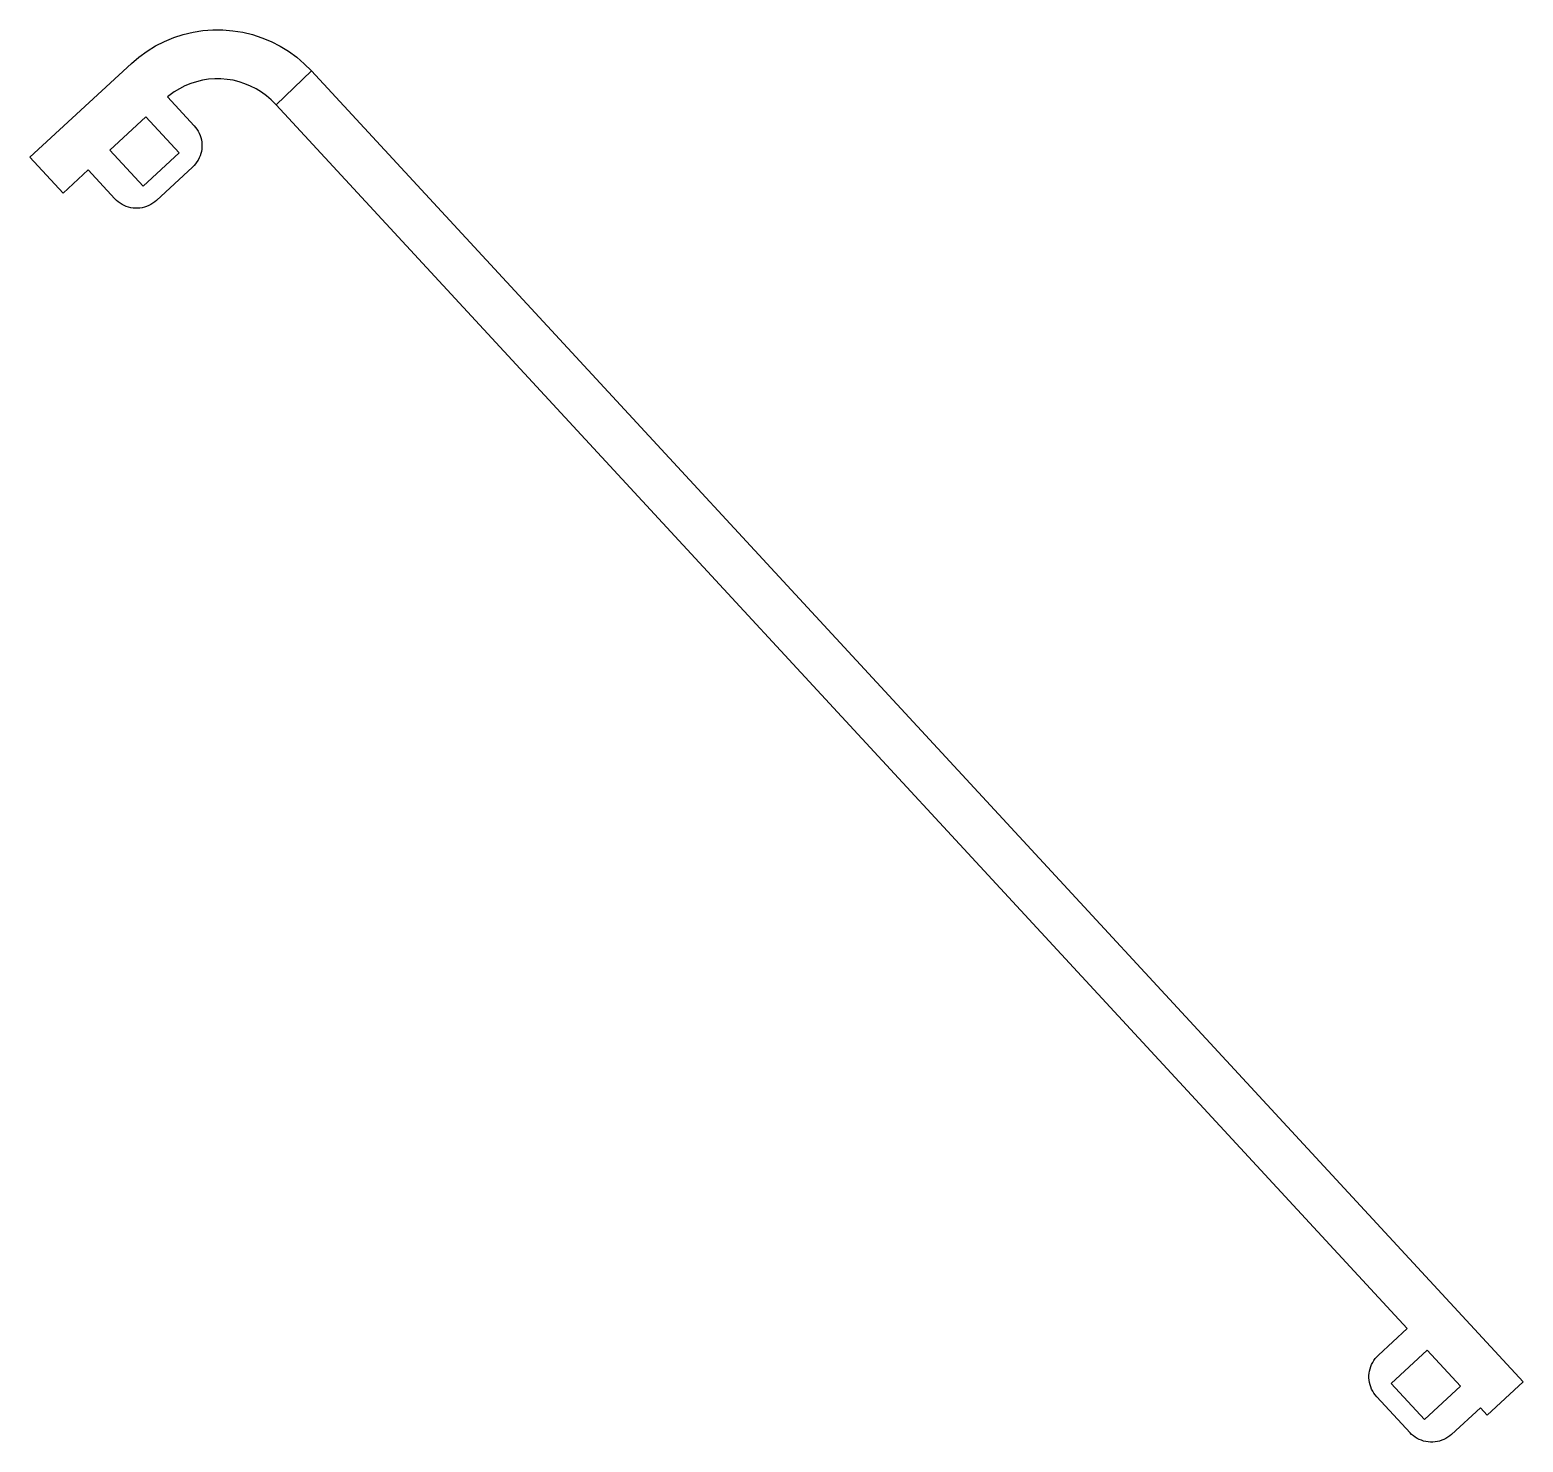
# Model space of a CAD drawing. Extents: x 5 to 767, y 5 to 725.
import ezdxf

# ---------------------------------------------------------------- set-up
doc = ezdxf.new("R2010")
doc.units = 0

msp = doc.modelspace()

# ---------------------------------------------------------------- linework, layer by layer
at = {"layer": 'Layer 1'}
for p, q in [((83.2672, 722.892), (88.2311, 724.079)), ((88.2311, 724.079), (93.2729, 724.872)), ((93.2729, 724.872), (98.3613, 725.268)), ((98.3613, 725.268), (103.465, 725.263)), ((103.465, 725.263), (108.553, 724.858)), ((108.553, 724.858), (113.593, 724.054)), ((113.593, 724.054), (118.554, 722.858)), ((64.7906, 714.396), (69.1448, 717.058)), ((69.1448, 717.058), (73.6945, 719.371)), ((73.6945, 719.371), (78.4117, 721.32)), ((78.4117, 721.32), (83.2672, 722.892)), ((118.554, 722.858), (123.407, 721.276)), ((123.407, 721.276), (128.12, 719.319)), ((128.12, 719.319), (132.666, 716.997)), ((132.666, 716.997), (137.015, 714.326)), ((56.7744, 708.089), (60.6585, 711.4)), ((60.6585, 711.4), (64.7906, 714.396)), ((137.015, 714.326), (141.141, 711.322)), ((141.141, 711.322), (145.018, 708.004)), ((5, 660.322), (56.7744, 708.089)), ((130.595, 687.072), (148.624, 704.392)), ((145.018, 708.004), (148.624, 704.392)), ((148.624, 704.392), (766.803, 35.7749)), ((78.6597, 693.596), (75.2384, 691.109)), ((81.3393, 695.234), (78.6597, 693.596)), ((84.1393, 696.658), (81.3393, 695.234)), ((87.0418, 697.857), (84.1393, 696.658)), ((90.0299, 698.824), (87.0418, 697.857)), ((93.0848, 699.555), (90.0299, 698.824)), ((96.1872, 700.043), (93.0848, 699.555)), ((99.3187, 700.286), (96.1872, 700.043)), ((102.459, 700.283), (99.3187, 700.286)), ((105.59, 700.034), (102.459, 700.283)), ((108.692, 699.54), (105.59, 700.034)), ((111.745, 698.803), (108.692, 699.54)), ((114.731, 697.83), (111.745, 698.803)), ((117.632, 696.625), (114.731, 697.83)), ((120.429, 695.197), (117.632, 696.625)), ((123.105, 693.553), (120.429, 695.197)), ((125.645, 691.704), (123.105, 693.553)), ((75.2384, 691.109), (88.7998, 676.409)), ((128.03, 689.663), (125.645, 691.704)), ((130.595, 687.072), (128.03, 689.663)), ((707.644, 62.936), (130.595, 687.072)), ((64.2136, 680.937), (45.8399, 663.986)), ((81.1658, 662.563), (64.2136, 680.937)), ((88.7998, 676.409), (89.5639, 675.512)), ((89.5639, 675.512), (90.2551, 674.559)), ((90.2551, 674.559), (90.8695, 673.554)), ((90.8695, 673.554), (91.4032, 672.504)), ((91.4032, 672.504), (91.8528, 671.415)), ((91.8528, 671.415), (92.2157, 670.295)), ((45.8399, 663.986), (62.7919, 645.611)), ((92.4837, 663.297), (92.2076, 662.152)), ((92.2157, 670.295), (92.4895, 669.149)), ((92.669, 664.46), (92.4837, 663.297)), ((92.4895, 669.149), (92.6726, 667.986)), ((92.7626, 665.634), (92.669, 664.46)), ((92.6726, 667.986), (92.7639, 666.812)), ((92.7639, 666.812), (92.7626, 665.634)), ((21.9523, 641.948), (5, 660.322)), ((62.7919, 645.611), (81.1658, 662.563)), ((87.9462, 655.213), (69.5722, 638.261)), ((88.7798, 656.045), (87.9462, 655.213)), ((89.5456, 656.939), (88.7798, 656.045)), ((90.2388, 657.892), (89.5456, 656.939)), ((90.8551, 658.895), (90.2388, 657.892)), ((91.3908, 659.944), (90.8551, 658.895)), ((91.8426, 661.032), (91.3908, 659.944)), ((92.2076, 662.152), (91.8426, 661.032)), ((34.8145, 653.814), (21.9523, 641.948)), ((48.3763, 639.114), (34.8145, 653.814)), ((49.2083, 638.28), (48.3763, 639.114)), ((50.1031, 637.515), (49.2083, 638.28)), ((51.0553, 636.821), (50.1031, 637.515)), ((52.059, 636.205), (51.0553, 636.821)), ((53.1079, 635.669), (52.059, 636.205)), ((54.1956, 635.217), (53.1079, 635.669)), ((55.3153, 634.852), (54.1956, 635.217)), ((56.4603, 634.576), (55.3153, 634.852)), ((57.6235, 634.391), (56.4603, 634.576)), ((58.7975, 634.297), (57.6235, 634.391)), ((59.9753, 634.296), (58.7975, 634.297)), ((61.1495, 634.388), (59.9753, 634.296)), ((62.313, 634.571), (61.1495, 634.388)), ((63.4585, 634.845), (62.313, 634.571)), ((64.579, 635.207), (63.4585, 634.845)), ((65.6676, 635.657), (64.579, 635.207)), ((66.7175, 636.191), (65.6676, 635.657)), ((67.7224, 636.805), (66.7175, 636.191)), ((68.6759, 637.497), (67.7224, 636.805)), ((69.5722, 638.261), (68.6759, 637.497)), ((692.958, 49.3586), (707.644, 62.936)), ((690.053, 45.6727), (690.669, 46.6771)), ((690.669, 46.6771), (691.361, 47.63)), ((691.361, 47.63), (692.126, 48.5258)), ((692.126, 48.5258), (692.958, 49.3586)), ((717.827, 51.9215), (699.471, 34.9498)), ((734.798, 33.5658), (717.827, 51.9215)), ((688.153, 38.9324), (688.245, 40.1066)), ((688.153, 37.7544), (688.153, 38.9324)), ((688.245, 40.1066), (688.429, 41.2696)), ((688.429, 41.2696), (688.704, 42.415)), ((688.704, 42.415), (689.068, 43.5352)), ((689.068, 43.5352), (689.519, 44.6234)), ((689.519, 44.6234), (690.053, 45.6727)), ((688.246, 36.5803), (688.153, 37.7544)), ((688.43, 35.4172), (688.246, 36.5803)), ((688.705, 34.272), (688.43, 35.4172)), ((689.069, 33.152), (688.705, 34.272)), ((689.52, 32.0635), (689.069, 33.152)), ((690.055, 31.0141), (689.52, 32.0635)), ((690.67, 30.0105), (690.055, 31.0141)), ((699.471, 34.9498), (716.442, 16.5941)), ((716.442, 16.5941), (734.798, 33.5658)), ((766.803, 35.7749), (748.468, 18.781)), ((691.362, 29.0574), (690.67, 30.0105)), ((692.128, 28.1618), (691.362, 29.0574)), ((709.099, 9.8061), (692.128, 28.1618)), ((744.982, 22.5514), (730.296, 8.97444)), ((748.468, 18.781), (744.982, 22.5514)), ((709.932, 8.97313), (709.099, 9.8061)), ((710.828, 8.20858), (709.932, 8.97313)), ((711.781, 7.51585), (710.828, 8.20858)), ((729.4, 8.20941), (728.448, 7.51722)), ((730.296, 8.97444), (729.4, 8.20941)), ((712.785, 6.90097), (711.781, 7.51585)), ((713.834, 6.36614), (712.785, 6.90097)), ((714.922, 5.91571), (713.834, 6.36614)), ((716.043, 5.55182), (714.922, 5.91571)), ((717.188, 5.2771), (716.043, 5.55182)), ((718.351, 5.09215), (717.188, 5.2771)), ((719.526, 5), (718.351, 5.09215)), ((720.703, 5), (719.526, 5)), ((721.878, 5.09245), (720.703, 5)), ((723.041, 5.27645), (721.878, 5.09245)), ((724.186, 5.55182), (723.041, 5.27645)), ((725.306, 5.91589), (724.186, 5.55182)), ((726.394, 6.36691), (725.306, 5.91589)), ((727.444, 6.90187), (726.394, 6.36691)), ((728.448, 7.51722), (727.444, 6.90187))]:
    msp.add_line(p, q, dxfattribs=at)

doc.saveas('drawing.dxf')
